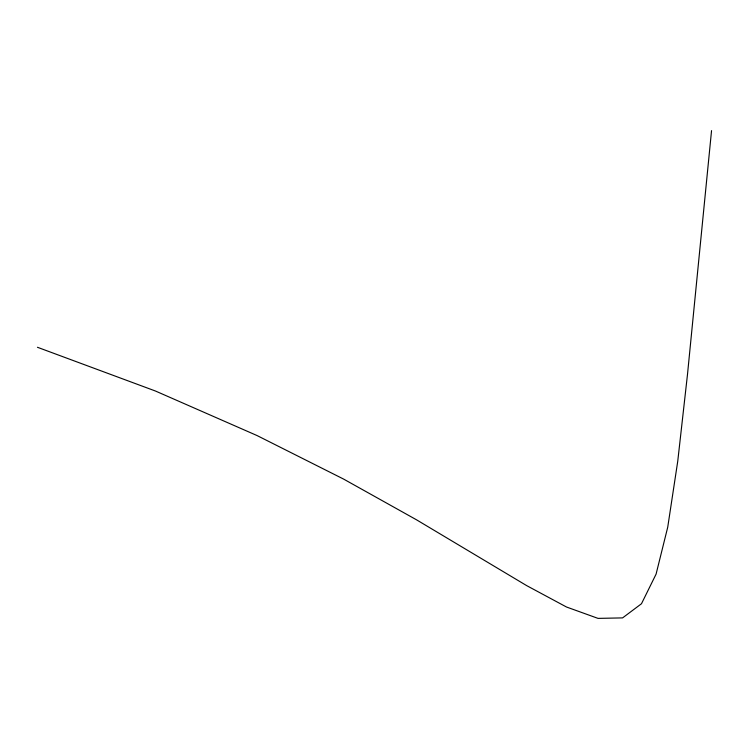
<?xml version="1.0" encoding="UTF-8"?>
<svg xmlns="http://www.w3.org/2000/svg" width="749" height="749" viewBox="0 0 749 749"><rect width="100%" height="100%" fill="white"/><g stroke="black" fill="none" stroke-linecap="round" stroke-linejoin="round"><path stroke-width="1.12" d="M711.55 130.616L687.507 374.322L677.751 461.215L667.724 527.212L656.087 574.118L641.481 603.741L622.578 617.897L598.03 618.384L566.497 607.008L526.631 585.596L416.566 519.834L343.669 479.117L257.085 435.572L155.455 391.025L37.45 347.274"/></g></svg>
